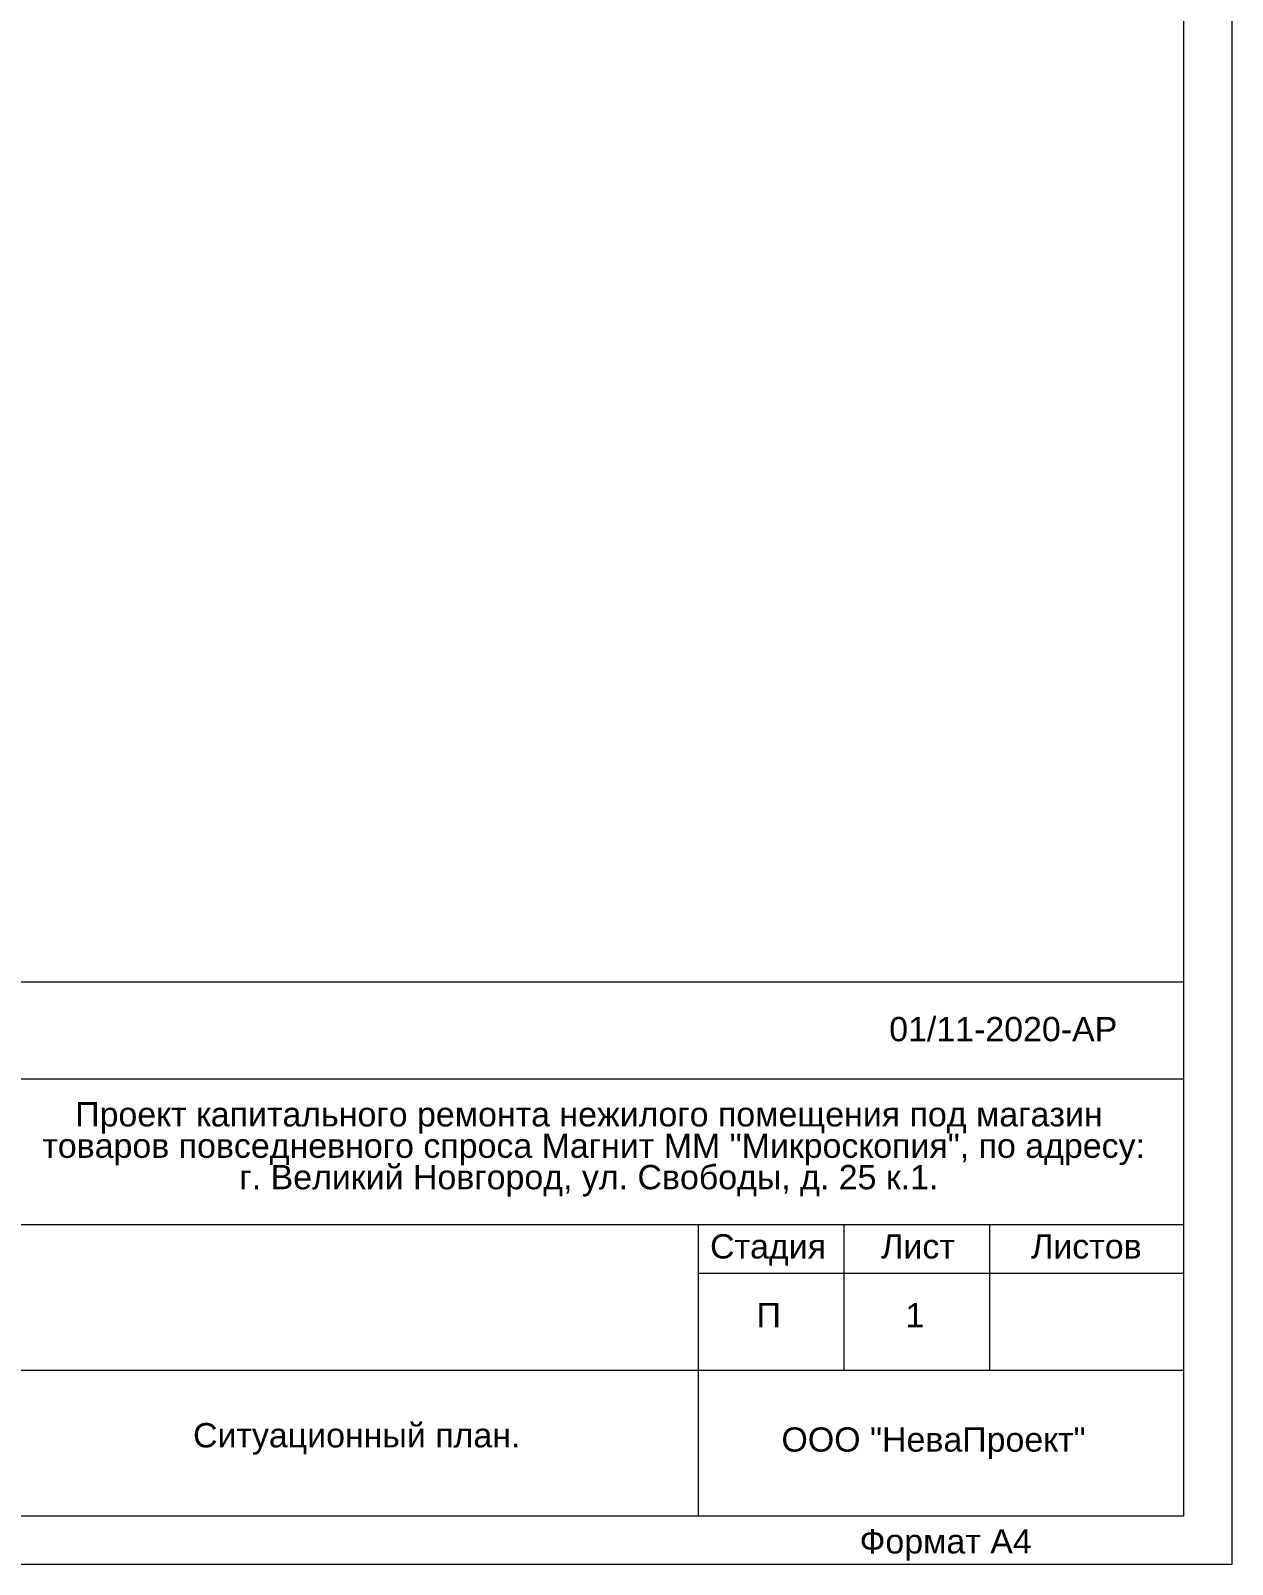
# Model space of a CAD drawing. Header units: metres. Extents: x -163 to 308, y -116 to 9.
# Drawn here: x -43.66 to -31.29, y -24.76 to -8.96 of the extents above; entities that cross this region are included whole.
import ezdxf
from ezdxf.enums import TextEntityAlignment as Align

# ---------------------------------------------------------------- set-up
doc = ezdxf.new("R2010")
doc.units = ezdxf.units.M
doc.header["$MEASUREMENT"] = 0
doc.layers.add('Level 50', color=7, linetype='Continuous', lineweight=0)
doc.layers.add('Level 63', color=7, linetype='Continuous', lineweight=0)
doc.styles.add('GOST 2.304', font='cs_gost2304.shx')
doc.styles.add('Style-Arial', font='arial.ttf')

# ---------------------------------------------------------------- blocks, each defined once
blk = doc.blocks.new('*U281')
at = {"layer": 'Level 50', "color": 7, "linetype": 'Continuous', "lineweight": 0}
for p, q in [((10.511, -14.845), (10.511, 14.855)), ((-10.489, -14.845), (10.511, -14.845))]:
    blk.add_line(p, q, dxfattribs=at)
at = {"layer": 'Level 50', "color": 7, "linetype": 'Continuous', "lineweight": 13}
blk.add_line((10.011, -14.345), (10.011, 14.355), dxfattribs=at)
at = {"layer": 'Level 63', "color": 7, "linetype": 'Continuous', "lineweight": 13}
for p, q in [((-8.489, -8.845), (10.011, -8.845)), ((-1.989, -9.845), (10.011, -9.845)), ((-1.989, -11.345), (10.011, -11.345)), ((5.011, -11.845), (10.011, -11.845)), ((-1.989, -12.845), (10.011, -12.845)), ((-8.489, -14.345), (10.011, -14.345))]:
    blk.add_line(p, q, dxfattribs=at)
at = {"layer": 'Level 63', "color": 7, "linetype": 'Continuous', "lineweight": 13, "flags": 128}
for points in [[(5.011, -11.345), (5.011, -14.345)], [(6.511, -11.345), (6.511, -12.845)], [(8.011, -11.345), (8.011, -12.845)]]:
    blk.add_lwpolyline(points, dxfattribs=at)
at = {"color": 7, "linetype": 'Continuous', "lineweight": 0, "insert": (7.559, -14.646), "char_height": 0.25, "attachment_point": 5, "line_spacing_factor": 1.214483, "style": 'Style-Arial'}
blk.add_mtext('Формат А4', dxfattribs=at)
at = {"layer": 'Level 63', "color": 7, "linetype": 'Continuous', "lineweight": 0, "style": 'Style-Arial'}
for s, p in [('Стадия', (5.73, -11.57)), ('Лист', (7.274, -11.57)), ('Листов', (9.008, -11.57))]:
    blk.add_text(s, height=0.25, dxfattribs=at).set_placement(p, align=Align.MIDDLE_CENTER)
at = {"layer": 'Level 63', "color": 7, "linetype": 'Continuous', "lineweight": 0, "insert": (7.434, -13.597), "char_height": 0.25, "attachment_point": 5, "line_spacing_factor": 0.6, "style": 'GOST 2.304'}
blk.add_mtext('\\fArial|b0|i0|c204204|p39;ООО "НеваПроект"', dxfattribs=at)
blk = doc.blocks.new('формат А4')
at = {"layer": 'Level 50', "color": 7, "linetype": 'Continuous', "lineweight": 0}
blk.add_blockref('*U281', (10.489, -14.855), dxfattribs=at)

msp = doc.modelspace()

# ---------------------------------------------------------------- block references
at = {"layer": 'Level 50', "color": 7, "linetype": 'Continuous', "lineweight": 0}
msp.add_blockref('формат А4', (-52.28725385, 4.94013829), dxfattribs=at)

# ---------------------------------------------------------------- texts
at = {"color": 7, "linetype": 'Continuous', "lineweight": 13, "style": 'Style-Arial'}
msp.add_text('01/11-2020-АР', height=0.25, dxfattribs=at).set_placement((-33.64613782, -19.12194496), align=Align.TOP_CENTER)
at = {"color": 7, "linetype": 'Continuous', "lineweight": 13, "char_height": 0.25, "style": 'Style-Arial'}
for s, insert, attachment_point, line_spacing_factor in [('Проект капитального ремонта нежилого помещения под магазин\\P товаров повседневного спроса Магнит ММ "Микроскопия", по адресу: \\Pг. Великий Новгород, ул. Свободы, д. 25 к.1.', (-37.91312529, -19.99944327), 2, 0.776524), ('Ситуационный план.', (-40.30450391, -23.46781048), 5, 0.6)]:
    msp.add_mtext(s, dxfattribs=dict(at, insert=insert, attachment_point=attachment_point, line_spacing_factor=line_spacing_factor))
at = {"color": 7, "linetype": 'Continuous', "lineweight": 0, "char_height": 0.25, "attachment_point": 5, "line_spacing_factor": 0.72, "style": 'GOST 2.304'}
for s, insert in [('\\fArial|b0|i0|c204204|p39;П', (-36.06164781, -22.1931486)), ('\\fArial|b0|i0|c204204|p39;1', (-34.55634885, -22.1931486))]:
    msp.add_mtext(s, dxfattribs=dict(at, insert=insert))

doc.saveas('drawing.dxf')
